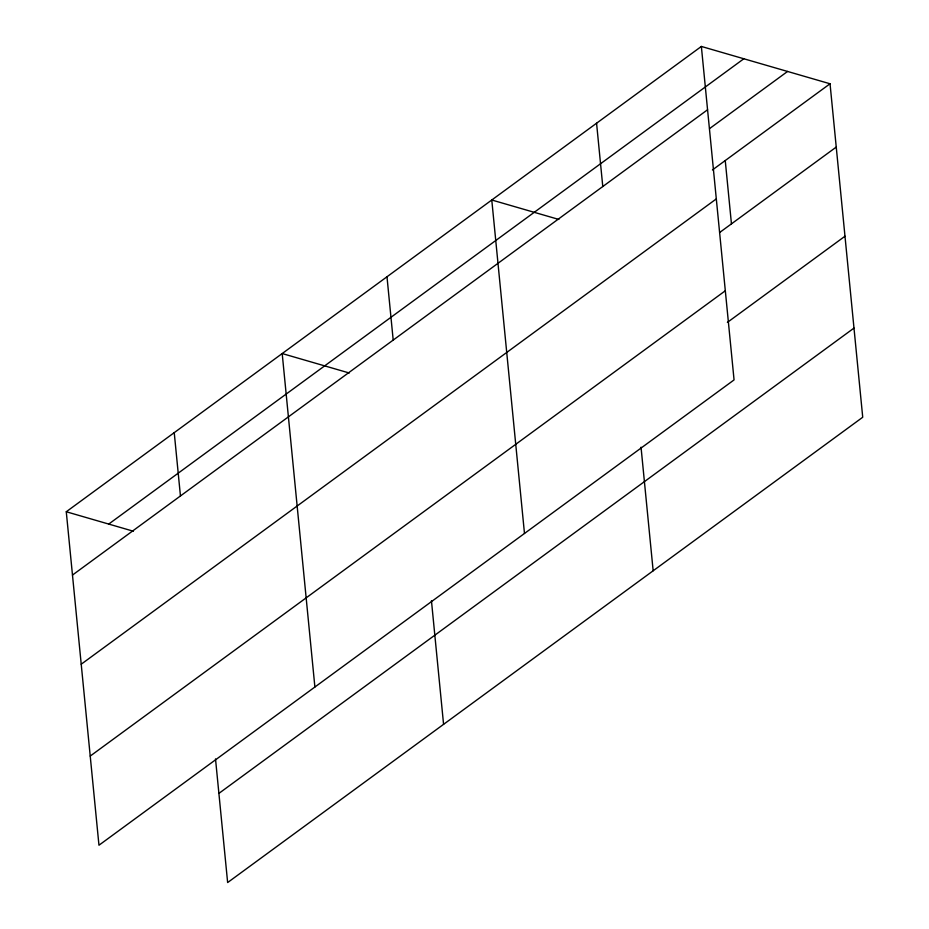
<?xml version="1.0" encoding="UTF-8"?>
<svg xmlns="http://www.w3.org/2000/svg" width="929" height="929" viewBox="0 0 929 929"><rect width="100%" height="100%" fill="white"/><g stroke="black" fill="none" stroke-linecap="round" stroke-linejoin="round"><path stroke-width="1.39" d="M701.36 46.45L734.061 379.915L98.962 845.227L66.273 511.751L701.36 46.45L830.038 83.773L862.727 417.249L227.64 882.55L215.516 758.947M108.728 524.072L743.827 58.771M72.474 575.063L707.573 109.761M709.559 128.608L787.571 71.452M712.438 169.937L830.038 83.773M81.218 664.212L716.305 198.911M719.812 232.389L836.239 147.084M90.229 756.067L725.317 290.765M727.384 322.398L844.984 236.233M218.896 793.401L853.995 328.088M558.852 219.453L491.778 200.002L524.479 533.467M349.269 373.005L282.195 353.554L314.896 687.019M66.273 511.751L133.335 531.214M725.247 160.554L731.448 223.854M641.033 447.197L653.157 570.789M596.569 123.22L602.782 186.532M431.451 600.749L443.574 724.341M386.987 276.772L393.199 340.084M174.234 432.659L180.447 495.958"/></g></svg>
